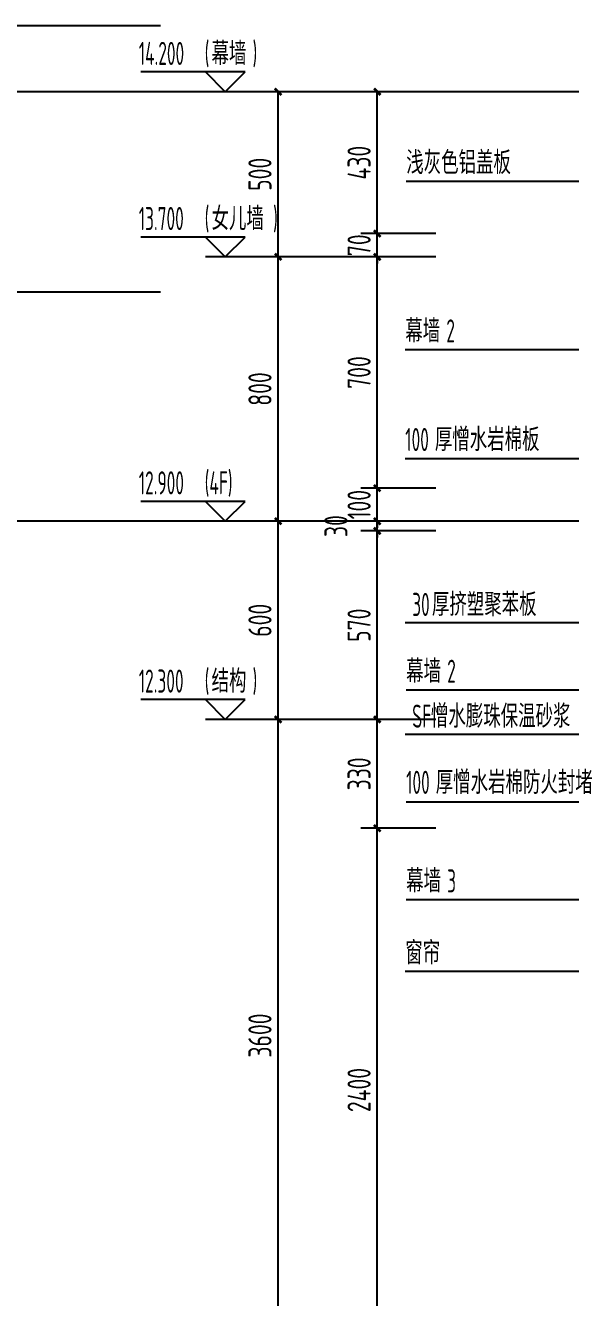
# Model space of a CAD drawing. Extents: x 198753 to 882193, y -399300 to 132460.
# Drawn here: x 380374 to 382024, y 10550 to 14401 of the extents above; entities that cross this region are included whole.
import ezdxf

# ---------------------------------------------------------------- set-up
doc = ezdxf.new("R2010")
doc.units = 0
doc.header["$LTSCALE"] = 1000
doc.header["$MEASUREMENT"] = 0
for name, color, linetype in [('00-图签', 7, 'Continuous'), ('01-标注_尺寸', 124, 'Continuous'), ('01-标注_标高', 200, 'Continuous'), ('01-标注_符号', 200, 'Continuous'), ('02-TEXT_标注', 130, 'Continuous'), ('A-D-玻璃剖线', 130, 'Continuous'), ('A-E_栏杆', 232, 'Continuous'), ('A-SUR_保温', 222, 'Continuous'), ('A-金属背板', 30, 'Continuous'), ('钢龙骨', 173, 'Continuous')]:
    doc.layers.add(name, color=color, linetype=linetype)
doc.layers.add('04-不打印_辅助线', color=165, linetype='Continuous', plot=False)
doc.styles.add('_TCH_DIM', font='ROS1', dxfattribs={"width": 0.8, "bigfont": 'JD'})
doc.styles.add('_TCH_DIM_T3', font='ROS1', dxfattribs={"width": 0.8, "bigfont": 'JD'})
doc.dimstyles.new('_TCH_ARCH&&20', dxfattribs={"dimtxt": 70, "dimasz": 20, "dimexe": 50, "dimexo": 60, "dimgap": 20, "dimtad": 1, "dimdec": 0, "dimzin": 0, "dimdsep": 46, "dimtxsty": '_TCH_DIM_T3', "dimblk": 'ARCHTICK', "dimcen": 0.09, "dimclrt": 4, "dimazin": 2, "dimtfac": 1, "dimtdec": 0, "dimtix": 1, "dimtmove": 2, "dimatfit": 3, "dimfxl": 0, "dimtolj": 1, "dimtzin": 0, "dimarcsym": 0})

# ---------------------------------------------------------------- blocks, each defined once
blk = doc.blocks.new('*U319')
at = {"layer": 'A-E_栏杆'}
for p, q in [((144.1, 940.8), (4615, 940.8)), ((40.3, 134.7), (4615, 134.7))]:
    blk.add_line(p, q, dxfattribs=at)
blk = doc.blocks.new('$LinePat$岩棉板')
at = {"color": 0}
for p, q in [((0, -17), (12, -67)), ((12, -67), (24, -17))]:
    blk.add_line(p, q, dxfattribs=at)
for centre, start, end in [((12, -17), 0, 180), ((0, -67), 270, 0), ((24, -67), 180, 270)]:
    blk.add_arc(centre, 12, start, end, dxfattribs=at)
at = {"layer": 'Defpoints'}
blk.add_point((0, 0.1), dxfattribs=at)
at = {"layer": 'Defpoints', "color": 0}
blk.add_point((24, -84), dxfattribs=at)
blk = doc.blocks.new('*U156')
at = {"layer": '01-标注_符号'}
for points in [[(-852.7, 520), (0, 520)], [(-852.7, 190.2), (272.2, 190.2)], [(-850, -849.4), (219.7, -849.4)]]:
    blk.add_lwpolyline(points, dxfattribs=at)
at = {"layer": '01-标注_符号', "const_width": 8}
for points in [[(-4, 520, 1), (4, 520, 1)], [(268.2, 190.2, 1), (276.2, 190.2, 1)], [(215.7, -849.4, 1), (223.7, -849.4, 1)]]:
    blk.add_lwpolyline(points, format="xyb", close=True, dxfattribs=at)
at = {"layer": 'A-SUR_保温'}
blk.add_line((300, 800.2), (300, -895), dxfattribs=at)
blk.add_lwpolyline([(300, 800.2), (200, 800.2), (200, -795), (48, -795), (48, -895), (300, -895)], dxfattribs=at)
at = {"layer": 'A-金属背板'}
blk.add_lwpolyline([(60, 840.2), (70, 840.2), (70, 0), (60, 0)], close=True, dxfattribs=at)
at = {"layer": 'A-SUR_保温', "yscale": 1.188379012465143, "zscale": 1.188379012465143}
for p, xscale, rotation in [((200, 771.5), 1.19717378077196, 90), ((200, 742.7), 1.19717378077196, 90), ((200, 714), 1.19717378077196, 90), ((200, 685.3), 1.19717378077196, 90), ((200, 656.5), 1.19717378077196, 90), ((200, 627.8), 1.19717378077196, 90), ((200, 599.1), 1.19717378077196, 90), ((200, 570.3), 1.19717378077196, 90), ((200, 541.6), 1.19717378077196, 90), ((200, 512.9), 1.19717378077196, 90), ((200, 484.1), 1.19717378077196, 90), ((200, 455.4), 1.19717378077196, 90), ((200, 426.7), 1.19717378077196, 90), ((200, 397.9), 1.19717378077196, 90), ((200, 369.2), 1.19717378077196, 90), ((200, 340.5), 1.19717378077196, 90), ((200, 311.8), 1.19717378077196, 90), ((200, 283), 1.19717378077196, 90), ((200, 254.3), 1.19717378077196, 90), ((200, 225.6), 1.19717378077196, 90), ((200, 196.8), 1.19717378077196, 90), ((200, 168.1), 1.19717378077196, 90), ((200, 139.4), 1.19717378077196, 90), ((200, 110.6), 1.19717378077196, 90), ((200, 81.9), 1.19717378077196, 90), ((200, 53.2), 1.19717378077196, 90), ((200, 24.4), 1.19717378077196, 90), ((200, -4.3), 1.19717378077196, 90), ((200, -33), 1.19717378077196, 90), ((200, -61.8), 1.19717378077196, 90), ((200, -90.5), 1.19717378077196, 90), ((200, -119.2), 1.19717378077196, 90), ((200, -148), 1.19717378077196, 90), ((200, -176.7), 1.19717378077196, 90), ((200, -205.4), 1.19717378077196, 90), ((200, -234.2), 1.19717378077196, 90), ((200, -262.9), 1.19717378077196, 90), ((200, -291.6), 1.19717378077196, 90), ((200, -320.4), 1.19717378077196, 90), ((200, -349.1), 1.19717378077196, 90), ((200, -377.8), 1.19717378077196, 90), ((200, -406.6), 1.19717378077196, 90), ((200, -435.3), 1.19717378077196, 90), ((200, -464), 1.19717378077196, 90), ((200, -492.7), 1.19717378077196, 90), ((200, -521.5), 1.19717378077196, 90), ((200, -550.2), 1.19717378077196, 90), ((200, -578.9), 1.19717378077196, 90), ((200, -607.7), 1.19717378077196, 90), ((200, -636.4), 1.19717378077196, 90), ((200, -665.1), 1.19717378077196, 90), ((200, -693.9), 1.19717378077196, 90), ((200, -722.6), 1.19717378077196, 90), ((200, -751.3), 1.19717378077196, 90), ((200, -780.1), 1.19717378077196, 90), ((78.4, -900), 1.266666665670531, 180), ((108.8, -900), 1.266666665670531, 180), ((139.2, -900), 1.266666665670531, 180), ((169.6, -900), 1.266666665670531, 180), ((200, -900), 1.266666665670531, 180), ((200, -808.8), 1.19717378077196, 90), ((200, -837.5), 1.19717378077196, 90), ((200, -866.3), 1.19717378077196, 90), ((200, -895), 1.19717378077196, 90)]:
    blk.add_blockref('$LinePat$岩棉板', p, dxfattribs=dict(at, xscale=xscale, rotation=rotation))
at = {"layer": '02-TEXT_标注', "style": '_TCH_DIM'}
for s, height, width, p in [('幕墙', 69.46, 0.8, (-852.7, 541)), ('2', 70, 0.64, (-728.5, 541)), ('100', 70, 0.64, (-852.7, 212.1)), ('厚憎水岩棉板', 69.46, 0.8, (-763.1, 212.1)), ('100', 70, 0.64, (-850, -825.5)), ('厚憎水岩棉防火封堵', 69.46, 0.8, (-760.4, -825.5))]:
    blk.add_text(s, height=height, dxfattribs=dict(at, width=width)).set_placement(p)
blk = doc.blocks.new('A$C643B6CAF')
at = {"layer": '钢龙骨', "const_width": 10}
blk.add_lwpolyline([(0, -1.6), (-28, -1.6)], dxfattribs=at)
at = {"layer": '钢龙骨'}
for points in [[(0, 28.4), (0, -31.6), (150, -31.6), (150, 28.4)], [(4, 24.4), (4, -27.6), (146, -27.6), (146, 24.4)]]:
    blk.add_lwpolyline(points, close=True, dxfattribs=at)
blk = doc.blocks.new('*U40')
at = {"layer": '01-标注_符号'}
blk.add_lwpolyline([(-850, -510.3), (28, -510.3)], dxfattribs=at)
at = {"layer": '01-标注_符号', "const_width": 8}
blk.add_lwpolyline([(24, -510.3, 1), (32, -510.3, 1)], format="xyb", close=True, dxfattribs=at)
at = {"layer": 'A-D-玻璃剖线'}
for points in [[(0, 870.2), (0, -2300)], [(28, -2300), (28, 870.2)]]:
    blk.add_lwpolyline(points, dxfattribs=at)
at = {"layer": 'A-金属背板'}
blk.add_lwpolyline([(38, -60), (48, -60), (48, -900), (38, -900)], close=True, dxfattribs=at)
at = {"layer": '钢龙骨'}
blk.add_lwpolyline([(178, 870.2), (178, -2300)], dxfattribs=at)
for p in [(28, 871.8), (28, -28.4)]:
    blk.add_blockref('A$C643B6CAF', p, dxfattribs=at)
at = {"layer": '钢龙骨', "xscale": -1, "rotation": 180}
blk.add_blockref('A$C643B6CAF', (28.1, -931.6), dxfattribs=at)
at = {"layer": '02-TEXT_标注', "style": '_TCH_DIM'}
for s, height, width, p in [('幕墙', 69.46, 0.8, (-850, -489.3)), ('2', 70, 0.64, (-725.8, -489.3))]:
    blk.add_text(s, height=height, dxfattribs=dict(at, width=width)).set_placement(p)
blk = doc.blocks.new('hgfuhtry4')
at = {"layer": '01-标注_符号'}
blk.add_lwpolyline([(-1149.7, 179.5), (-300, 179.5)], dxfattribs=at)
at = {"layer": '02-TEXT_标注', "style": '_TCH_DIM', "width": 0.8}
blk.add_text('浅灰色铝盖板', height=69.46, dxfattribs=at).set_placement((-1149.7, 200.5))
blk = doc.blocks.new('_ArchTick')
at = {"color": 0, "linetype": 'ByBlock', "const_width": 0.4}
blk.add_lwpolyline([(-0.5, -0.5), (0.5, 0.5)], dxfattribs=at)
blk = doc.blocks.new('*D1324')
at = {"layer": '01-标注_尺寸', "color": 0, "lineweight": -2, "transparency": 16777216}
for p, q in [((381616.8, 11970.3), (381389.2, 11970.3)), ((381439.2, 9570.5), (381439.2, 11970.3)), ((381616.8, 9570.5), (381389.2, 9570.5))]:
    blk.add_line(p, q, dxfattribs=at)
at = {"layer": 'Defpoints', "color": 0, "transparency": 16777216}
for p in [(381439.2, 11970.3), (381676.8, 11970.3), (381676.8, 9570.5)]:
    blk.add_point(p, dxfattribs=at)
at = {"layer": '01-标注_尺寸', "color": 0, "lineweight": -2, "transparency": 16777216, "xscale": 20, "yscale": 20, "zscale": 20}
for p, rotation in [((381439.2, 11970.3), 90), ((381439.2, 9570.5), 270)]:
    blk.add_blockref('_ArchTick', p, dxfattribs=dict(at, rotation=rotation))
at = {"layer": '01-标注_尺寸', "color": 4, "transparency": 16777216, "insert": (381384.2, 11178.1), "char_height": 70, "attachment_point": 5, "rotation": 90, "style": '_TCH_DIM_T3'}
blk.add_mtext('\\A1;2400', dxfattribs=at)
blk = doc.blocks.new('*D1325')
at = {"layer": '01-标注_尺寸', "color": 0, "lineweight": -2, "transparency": 16777216}
for p, q in [((381616.8, 12300), (381389.2, 12300)), ((381439.2, 11970.3), (381439.2, 12300)), ((381616.8, 11970.3), (381389.2, 11970.3))]:
    blk.add_line(p, q, dxfattribs=at)
at = {"layer": 'Defpoints', "color": 0, "transparency": 16777216}
for p in [(381439.2, 12300), (381676.8, 12300), (381676.8, 11970.3)]:
    blk.add_point(p, dxfattribs=at)
at = {"layer": '01-标注_尺寸', "color": 0, "lineweight": -2, "transparency": 16777216, "xscale": 20, "yscale": 20, "zscale": 20}
for p, rotation in [((381439.2, 12300), 90), ((381439.2, 11970.3), 270)]:
    blk.add_blockref('_ArchTick', p, dxfattribs=dict(at, rotation=rotation))
at = {"layer": '01-标注_尺寸', "color": 4, "transparency": 16777216, "insert": (381384.2, 12135.1), "char_height": 70, "attachment_point": 5, "rotation": 90, "style": '_TCH_DIM_T3'}
blk.add_mtext('\\A1;330', dxfattribs=at)
blk = doc.blocks.new('*D1326')
at = {"layer": '01-标注_尺寸', "color": 0, "lineweight": -2, "transparency": 16777216}
for p, q in [((381616.8, 12870.3), (381389.2, 12870.3)), ((381439.2, 12300), (381439.2, 12870.3)), ((381616.8, 12300), (381389.2, 12300))]:
    blk.add_line(p, q, dxfattribs=at)
at = {"layer": 'Defpoints', "color": 0, "transparency": 16777216}
for p in [(381439.2, 12870.3), (381676.8, 12870.3), (381676.8, 12300)]:
    blk.add_point(p, dxfattribs=at)
at = {"layer": '01-标注_尺寸', "color": 0, "lineweight": -2, "transparency": 16777216, "xscale": 20, "yscale": 20, "zscale": 20}
for p, rotation in [((381439.2, 12870.3), 90), ((381439.2, 12300), 270)]:
    blk.add_blockref('_ArchTick', p, dxfattribs=dict(at, rotation=rotation))
at = {"layer": '01-标注_尺寸', "color": 4, "transparency": 16777216, "insert": (381384.2, 12585.1), "char_height": 70, "attachment_point": 5, "rotation": 90, "style": '_TCH_DIM_T3'}
blk.add_mtext('\\A1;570', dxfattribs=at)
blk = doc.blocks.new('*D1327')
at = {"layer": '01-标注_尺寸', "color": 0, "lineweight": -2, "transparency": 16777216}
for p, q in [((381616.8, 12900), (381389.2, 12900)), ((381439.2, 12900), (381439.2, 12920)), ((381439.2, 12870.3), (381439.2, 12900)), ((381616.8, 12870.3), (381389.2, 12870.3)), ((381439.2, 12870.3), (381439.2, 12850.3))]:
    blk.add_line(p, q, dxfattribs=at)
at = {"layer": 'Defpoints', "color": 0, "transparency": 16777216}
for p in [(381439.2, 12900), (381676.8, 12900), (381676.8, 12870.3)]:
    blk.add_point(p, dxfattribs=at)
at = {"layer": '01-标注_尺寸', "color": 0, "lineweight": -2, "transparency": 16777216, "xscale": 20, "yscale": 20, "zscale": 20}
for p, rotation in [((381439.2, 12900), 270), ((381439.2, 12870.3), 90)]:
    blk.add_blockref('_ArchTick', p, dxfattribs=dict(at, rotation=rotation))
at = {"layer": '01-标注_尺寸', "color": 4, "transparency": 16777216, "insert": (381314.2, 12885.1), "char_height": 70, "attachment_point": 5, "rotation": 90, "style": '_TCH_DIM_T3'}
blk.add_mtext('\\A1;30', dxfattribs=at)
blk = doc.blocks.new('*D1328')
at = {"layer": '01-标注_尺寸', "color": 0, "lineweight": -2, "transparency": 16777216}
for p, q in [((381439.2, 13000), (381439.2, 13020)), ((381616.8, 13000), (381389.2, 13000)), ((381439.2, 12900), (381439.2, 13000)), ((381616.8, 12900), (381389.2, 12900)), ((381439.2, 12900), (381439.2, 12880))]:
    blk.add_line(p, q, dxfattribs=at)
at = {"layer": 'Defpoints', "color": 0, "transparency": 16777216}
for p in [(381439.2, 13000), (381676.8, 13000), (381676.8, 12900)]:
    blk.add_point(p, dxfattribs=at)
at = {"layer": '01-标注_尺寸', "color": 0, "lineweight": -2, "transparency": 16777216, "xscale": 20, "yscale": 20, "zscale": 20}
for p, rotation in [((381439.2, 13000), 270), ((381439.2, 12900), 90)]:
    blk.add_blockref('_ArchTick', p, dxfattribs=dict(at, rotation=rotation))
at = {"layer": '01-标注_尺寸', "color": 4, "transparency": 16777216, "insert": (381384.2, 12950), "char_height": 70, "attachment_point": 5, "rotation": 90, "style": '_TCH_DIM_T3'}
blk.add_mtext('\\A1;100', dxfattribs=at)
blk = doc.blocks.new('*D1329')
at = {"layer": '01-标注_尺寸', "color": 0, "lineweight": -2, "transparency": 16777216}
for p, q in [((381616.8, 13700), (381389.2, 13700)), ((381439.2, 13000), (381439.2, 13700)), ((381616.8, 13000), (381389.2, 13000))]:
    blk.add_line(p, q, dxfattribs=at)
at = {"layer": 'Defpoints', "color": 0, "transparency": 16777216}
for p in [(381439.2, 13700), (381676.8, 13700), (381676.8, 13000)]:
    blk.add_point(p, dxfattribs=at)
at = {"layer": '01-标注_尺寸', "color": 0, "lineweight": -2, "transparency": 16777216, "xscale": 20, "yscale": 20, "zscale": 20}
for p, rotation in [((381439.2, 13700), 90), ((381439.2, 13000), 270)]:
    blk.add_blockref('_ArchTick', p, dxfattribs=dict(at, rotation=rotation))
at = {"layer": '01-标注_尺寸', "color": 4, "transparency": 16777216, "insert": (381384.2, 13350), "char_height": 70, "attachment_point": 5, "rotation": 90, "style": '_TCH_DIM_T3'}
blk.add_mtext('\\A1;700', dxfattribs=at)
blk = doc.blocks.new('*D1330')
at = {"layer": '01-标注_尺寸', "color": 0, "lineweight": -2, "transparency": 16777216}
for p, q in [((381439.2, 13770.5), (381439.2, 13790.5)), ((381616.8, 13770.5), (381389.2, 13770.5)), ((381439.2, 13700), (381439.2, 13770.5)), ((381616.8, 13700), (381389.2, 13700)), ((381439.2, 13700), (381439.2, 13680))]:
    blk.add_line(p, q, dxfattribs=at)
at = {"layer": 'Defpoints', "color": 0, "transparency": 16777216}
for p in [(381439.2, 13770.5), (381676.8, 13770.5), (381676.8, 13700)]:
    blk.add_point(p, dxfattribs=at)
at = {"layer": '01-标注_尺寸', "color": 0, "lineweight": -2, "transparency": 16777216, "xscale": 20, "yscale": 20, "zscale": 20}
for p, rotation in [((381439.2, 13770.5), 270), ((381439.2, 13700), 90)]:
    blk.add_blockref('_ArchTick', p, dxfattribs=dict(at, rotation=rotation))
at = {"layer": '01-标注_尺寸', "color": 4, "transparency": 16777216, "insert": (381384.2, 13735.2), "char_height": 70, "attachment_point": 5, "rotation": 90, "style": '_TCH_DIM_T3'}
blk.add_mtext('\\A1;70', dxfattribs=at)
blk = doc.blocks.new('*D1331')
at = {"layer": '01-标注_尺寸', "color": 0, "lineweight": -2, "transparency": 16777216}
for p, q in [((381616.8, 14200), (381389.2, 14200)), ((381439.2, 13770.5), (381439.2, 14200)), ((381616.8, 13770.5), (381389.2, 13770.5))]:
    blk.add_line(p, q, dxfattribs=at)
at = {"layer": 'Defpoints', "color": 0, "transparency": 16777216}
for p in [(381439.2, 14200), (381676.8, 14200), (381676.8, 13770.5)]:
    blk.add_point(p, dxfattribs=at)
at = {"layer": '01-标注_尺寸', "color": 0, "lineweight": -2, "transparency": 16777216, "xscale": 20, "yscale": 20, "zscale": 20}
for p, rotation in [((381439.2, 14200), 90), ((381439.2, 13770.5), 270)]:
    blk.add_blockref('_ArchTick', p, dxfattribs=dict(at, rotation=rotation))
at = {"layer": '01-标注_尺寸', "color": 4, "transparency": 16777216, "insert": (381384.2, 13985.2), "char_height": 70, "attachment_point": 5, "rotation": 90, "style": '_TCH_DIM_T3'}
blk.add_mtext('\\A1;430', dxfattribs=at)
blk = doc.blocks.new('*D1481')
at = {"layer": '01-标注_尺寸', "color": 0, "lineweight": -2, "transparency": 16777216}
for p, q in [((381606.8, 12300), (381089.2, 12300)), ((381139.2, 8700), (381139.2, 12300)), ((381606.8, 8700), (381089.2, 8700))]:
    blk.add_line(p, q, dxfattribs=at)
at = {"layer": 'Defpoints', "color": 0, "transparency": 16777216}
for p in [(381139.2, 12300), (381666.8, 12300), (381666.8, 8700)]:
    blk.add_point(p, dxfattribs=at)
at = {"layer": '01-标注_尺寸', "color": 0, "lineweight": -2, "transparency": 16777216, "xscale": 20, "yscale": 20, "zscale": 20}
for p, rotation in [((381139.2, 12300), 90), ((381139.2, 8700), 270)]:
    blk.add_blockref('_ArchTick', p, dxfattribs=dict(at, rotation=rotation))
at = {"layer": '01-标注_尺寸', "color": 4, "transparency": 16777216, "insert": (381084.2, 11343), "char_height": 70, "attachment_point": 5, "rotation": 90, "style": '_TCH_DIM_T3'}
blk.add_mtext('\\A1;3600', dxfattribs=at)
blk = doc.blocks.new('*D1482')
at = {"layer": '01-标注_尺寸', "color": 0, "lineweight": -2, "transparency": 16777216}
for p, q in [((381606.8, 12900), (381089.2, 12900)), ((381139.2, 12300), (381139.2, 12900)), ((381606.8, 12300), (381089.2, 12300))]:
    blk.add_line(p, q, dxfattribs=at)
at = {"layer": 'Defpoints', "color": 0, "transparency": 16777216}
for p in [(381139.2, 12900), (381666.8, 12900), (381666.8, 12300)]:
    blk.add_point(p, dxfattribs=at)
at = {"layer": '01-标注_尺寸', "color": 0, "lineweight": -2, "transparency": 16777216, "xscale": 20, "yscale": 20, "zscale": 20}
for p, rotation in [((381139.2, 12900), 90), ((381139.2, 12300), 270)]:
    blk.add_blockref('_ArchTick', p, dxfattribs=dict(at, rotation=rotation))
at = {"layer": '01-标注_尺寸', "color": 4, "transparency": 16777216, "insert": (381084.2, 12600), "char_height": 70, "attachment_point": 5, "rotation": 90, "style": '_TCH_DIM_T3'}
blk.add_mtext('\\A1;600', dxfattribs=at)
blk = doc.blocks.new('*D1483')
at = {"layer": '01-标注_尺寸', "color": 0, "lineweight": -2, "transparency": 16777216}
for p, q in [((381606.8, 13700), (381089.2, 13700)), ((381139.2, 12900), (381139.2, 13700)), ((381606.8, 12900), (381089.2, 12900))]:
    blk.add_line(p, q, dxfattribs=at)
at = {"layer": 'Defpoints', "color": 0, "transparency": 16777216}
for p in [(381139.2, 13700), (381666.8, 13700), (381666.8, 12900)]:
    blk.add_point(p, dxfattribs=at)
at = {"layer": '01-标注_尺寸', "color": 0, "lineweight": -2, "transparency": 16777216, "xscale": 20, "yscale": 20, "zscale": 20}
for p, rotation in [((381139.2, 13700), 90), ((381139.2, 12900), 270)]:
    blk.add_blockref('_ArchTick', p, dxfattribs=dict(at, rotation=rotation))
at = {"layer": '01-标注_尺寸', "color": 4, "transparency": 16777216, "insert": (381084.2, 13300), "char_height": 70, "attachment_point": 5, "rotation": 90, "style": '_TCH_DIM_T3'}
blk.add_mtext('\\A1;800', dxfattribs=at)
blk = doc.blocks.new('*D1484')
at = {"layer": '01-标注_尺寸', "color": 0, "lineweight": -2, "transparency": 16777216}
for p, q in [((381606.8, 14200), (381089.2, 14200)), ((381139.2, 13700), (381139.2, 14200)), ((381606.8, 13700), (381089.2, 13700))]:
    blk.add_line(p, q, dxfattribs=at)
at = {"layer": 'Defpoints', "color": 0, "transparency": 16777216}
for p in [(381139.2, 14200), (381666.8, 14200), (381666.8, 13700)]:
    blk.add_point(p, dxfattribs=at)
at = {"layer": '01-标注_尺寸', "color": 0, "lineweight": -2, "transparency": 16777216, "xscale": 20, "yscale": 20, "zscale": 20}
for p, rotation in [((381139.2, 14200), 90), ((381139.2, 13700), 270)]:
    blk.add_blockref('_ArchTick', p, dxfattribs=dict(at, rotation=rotation))
at = {"layer": '01-标注_尺寸', "color": 4, "transparency": 16777216, "insert": (381084.2, 13950), "char_height": 70, "attachment_point": 5, "rotation": 90, "style": '_TCH_DIM_T3'}
blk.add_mtext('\\A1;500', dxfattribs=at)

msp = doc.modelspace()

# ---------------------------------------------------------------- linework, layer by layer
at = {"layer": '01-标注_标高'}
for p, q in [((381039.2, 14260), (380723.3, 14260)), ((380979.2, 14200), (380919.2, 14260)), ((380979.2, 14200), (381039.2, 14260)), ((381139.2, 14200), (380919.2, 14200)), ((381039.2, 13760), (380723.3, 13760)), ((380979.2, 13700), (380919.2, 13760)), ((380979.2, 13700), (381039.2, 13760)), ((381139.2, 13700), (380919.2, 13700)), ((381039.2, 12960), (380723.3, 12960)), ((380979.2, 12900), (380919.2, 12960)), ((380979.2, 12900), (381039.2, 12960)), ((381139.2, 12900), (380919.2, 12900)), ((381039.2, 12360), (380723.3, 12360)), ((380979.2, 12300), (380919.2, 12360)), ((380979.2, 12300), (381039.2, 12360)), ((381139.2, 12300), (380919.2, 12300))]:
    msp.add_line(p, q, dxfattribs=at)
at = {"layer": '01-标注_符号'}
for p, q in [((382376.7, 12591.9), (381524, 12591.9)), ((382376.7, 12253.8), (381524, 12253.8))]:
    msp.add_line(p, q, dxfattribs=at)
for points in [[(381526.7, 11755.1), (382386.5, 11755.1)], [(381524, 11537.7), (382653.5, 11537.7)]]:
    msp.add_lwpolyline(points, dxfattribs=at)
at = {"layer": '04-不打印_辅助线', "color": 251}
for p, q in [((418057.9, 14200), (342773.5, 14200)), ((418057.9, 12900), (338573.5, 12900))]:
    msp.add_line(p, q, dxfattribs=at)

# ---------------------------------------------------------------- block references
for name, p in [('*U319', (376167.8, 13459.8)), ('*U156', (382376.7, 12900))]:
    msp.add_blockref(name, p)
at = {"layer": '00-图签'}
for name, p in [('hgfuhtry4', (382676.7, 13750)), ('*U40', (382376.7, 12900))]:
    msp.add_blockref(name, p, dxfattribs=at)

# ---------------------------------------------------------------- texts
at = {"layer": '02-TEXT_标注', "style": '_TCH_DIM'}
for s, height, width, p in [('14.200', 70, 0.64, (380717.3, 14281)), ('(', 70, 0.64, (380916.7, 14281)), ('幕墙', 69.46, 0.8, (380937.6, 14281)), (')', 70, 0.64, (381061.8, 14281)), ('13.700', 70, 0.64, (380717.3, 13781)), ('(', 70, 0.64, (380916.7, 13781)), ('女儿墙', 69.46, 0.8, (380937.6, 13781)), (')', 70, 0.64, (381123.9, 13781)), ('(4F)', 70, 0.64, (380916.7, 12981)), ('12.900', 70, 0.64, (380717.3, 12981)), ('30', 70, 0.64, (381545, 12612.9)), ('厚挤塑聚苯板', 69.46, 0.8, (381604.7, 12612.9)), ('12.300', 70, 0.64, (380717.3, 12381)), ('(', 70, 0.64, (380916.7, 12381)), ('结构', 69.46, 0.8, (380937.6, 12381)), (')', 70, 0.64, (381061.8, 12381)), ('SF', 70, 0.64, (381545, 12274.8)), ('憎水膨珠保温砂浆', 69.46, 0.8, (381601.7, 12274.8)), ('幕墙', 69.46, 0.8, (381526.7, 11776.1)), ('3', 70, 0.64, (381650.8, 11776.1)), ('窗帘', 69.46, 0.8, (381524, 11558.7))]:
    msp.add_text(s, height=height, dxfattribs=dict(at, width=width)).set_placement(p)

# ---------------------------------------------------------------- dimensions: what is measured, and where the dimension line sits
at = {"layer": '01-标注_尺寸'}
for p1, p2, distance, picture, middle in [((381666.8, 13700), (381666.8, 14200), 527.6, '*D1484', (381084.2, 13950)), ((381676.7994, 13770.4523), (381676.7994, 14200), 237.638, '*D1331', (381384.1613, 13985.2261)), ((381676.7994, 13700), (381676.7994, 13770.4523), 237.638, '*D1330', (381384.1613, 13735.2261)), ((381666.8, 12900), (381666.8, 13700), 527.6, '*D1483', (381084.2, 13300)), ((381676.8, 13000), (381676.8, 13700), 237.6, '*D1329', (381384.2, 13350)), ((381676.8, 12900), (381676.8, 13000), 237.6, '*D1328', (381384.2, 12950)), ((381666.8, 12300), (381666.8, 12900), 527.6, '*D1482', (381084.2, 12600)), ((381676.8, 12300), (381676.8, 12870.3), 237.6, '*D1326', (381384.2, 12585.1)), ((381676.8, 11970.3), (381676.8, 12300), 237.6, '*D1325', (381384.2, 12135.1))]:
    dim = msp.add_aligned_dim(p1=p1, p2=p2, distance=distance, dimstyle='_TCH_ARCH&&20', dxfattribs=at)
    dim.commit()
    dim.dimension.update_dxf_attribs({"geometry": picture, "text_midpoint": middle})
for base, p1, p2, picture, middle in [((381439.2, 12900), (381676.8, 12870.3), (381676.8, 12900), '*D1327', (381314.2, 12885.1)), ((381139.2, 12300), (381666.8, 8700), (381666.8, 12300), '*D1481', (381084.2, 11343)), ((381439.2, 11970.3), (381676.8, 9570.5), (381676.8, 11970.3), '*D1324', (381384.2, 11178.1))]:
    dim = msp.add_linear_dim(base=base, p1=p1, p2=p2, angle=90, dimstyle='_TCH_ARCH&&20', dxfattribs=at)
    dim.commit()
    dim.dimension.update_dxf_attribs({"geometry": picture, "text_midpoint": middle, "dimtype": 161})

doc.saveas('drawing.dxf')
